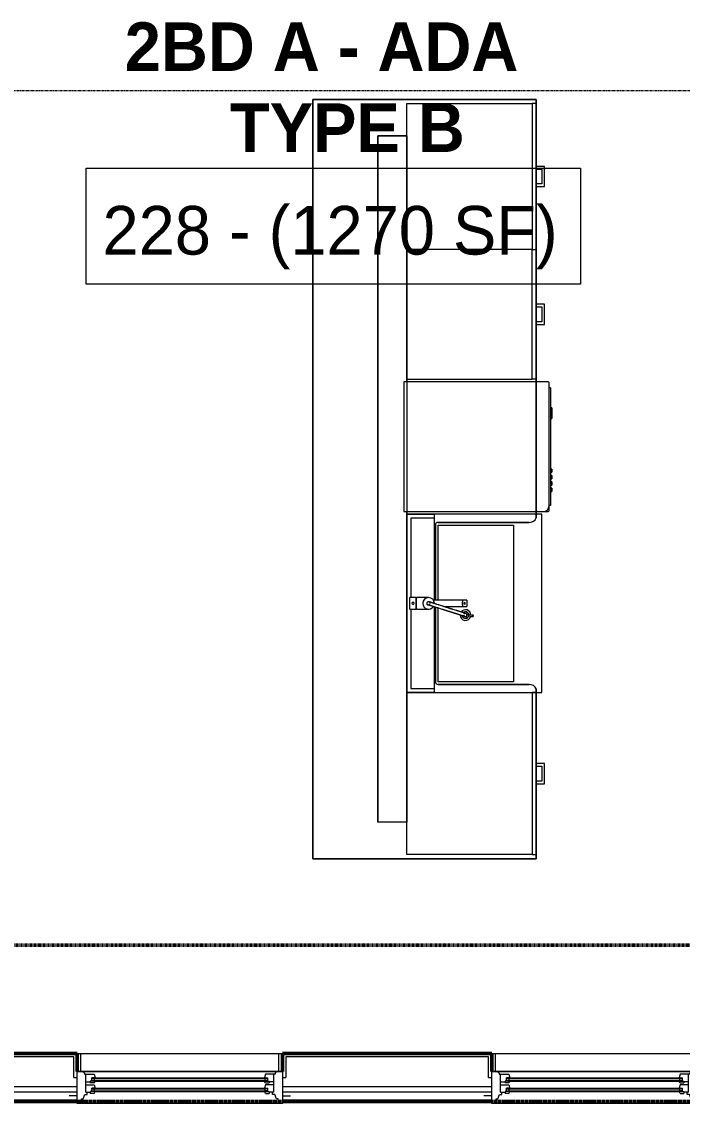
# Model space of a CAD drawing. Header units: inches. Extents: x -4218 to -1830, y 9767 to 12426.
# Drawn here: x -3684.8 to -3562.4, y 9979.8 to 10180 of the extents above; entities that cross this region are included whole.
import ezdxf

# ---------------------------------------------------------------- set-up
doc = ezdxf.new("R2010")
doc.units = ezdxf.units.IN
doc.header["$MEASUREMENT"] = 0
doc.linetypes.add('Dash 1_16_', pattern=[0.125, 0.0625, -0.0625])
doc.linetypes.add('Grid Line 1_2_', pattern=[0.875, 0.5, -0.125, 0.125, -0.125])
for name, color, linetype, lineweight in [('0-1', 7, 'Continuous', 5), ('0-2', 252, 'Continuous', 9), ('A-AREA-IDEN', 2, 'Continuous', 9), ('A-GLAZ-1', 151, 'Continuous', 9), ('A-GLAZ-2', 151, 'Continuous', 20), ('A-WALL', 113, 'Continuous', 13), ('A-WALL-3', 253, 'Continuous', 9), ('A-WALL-4', 252, 'Continuous', 9), ('A-WALL-5', 254, 'Continuous', 9), ('A-WALL-7', 113, 'Continuous', 9), ('A-WALL-8', 113, 'Continuous', 50), ('C-PROP-LINE-1', 91, 'Dash 1_16_', 50), ('P-SANR-FIXT-1', 10, 'Continuous', 9), ('P-SANR-FIXT-3', 252, 'Continuous', 9), ('Q-CASE-1', 253, 'Continuous', 9), ('Q-CASE-2', 252, 'Continuous', 9), ('Q-CASE-3', 10, 'Continuous', 9), ('Q-CASE-5', 254, 'Continuous', 9), ('Q-SPCQ-1', 10, 'Continuous', 9), ('Q-SPCQ-2', 253, 'Continuous', 9), ('Q-SPCQ-3', 252, 'Continuous', 9), ('S-GRID-1', 1, 'Grid Line 1_2_', 9)]:
    doc.layers.add(name, color=color, linetype=linetype, lineweight=lineweight)
doc.styles.add('Century Gothic', font='ufonts.com_century-gothic.ttf', dxfattribs={"height": 9})
doc.styles.add('Century Gothic_B', font='GOTHICB.TTF', dxfattribs={"height": 9})

# ---------------------------------------------------------------- blocks, each defined once
blk = doc.blocks.new('Dishwasher_15404 - 34_ counter-V10-BACKGROUND - 2ND FLOOR')
at = {"layer": 'Q-SPCQ-1'}
for p, q in [((26.68, 0), (24.5, 0)), ((26.87, -22.93), (26.87, -0.2)), ((27.12, -1.09), (26.87, -1.09)), ((27.12, -1.09), (27.12, -22.91)), ((27.37, -4.82), (27.12, -4.82)), ((27.37, -4.82), (27.37, -5.81)), ((27.37, -5.81), (27.37, -6.79)), ((27.12, -6.79), (27.37, -6.79)), ((27.37, -16.15), (27.12, -16.15)), ((27.12, -16.74), (27.37, -16.74)), ((27.37, -17.33), (27.12, -17.33)), ((27.12, -17.92), (27.37, -17.92)), ((27.37, -16.15), (27.37, -16.74)), ((27.37, -17.33), (27.37, -17.92)), ((27.37, -18.51), (27.12, -18.51)), ((27.12, -19.1), (27.37, -19.1)), ((27.37, -19.69), (27.12, -19.69)), ((27.37, -18.51), (27.37, -19.1)), ((27.37, -19.69), (27.37, -20.28)), ((27.12, -20.28), (27.37, -20.28)), ((24.5, -24), (25.8, -24)), ((25.8, -24), (26.68, -24)), ((27.12, -22.91), (26.87, -22.91)), ((26.87, -23.8), (26.87, -22.93))]:
    blk.add_line(p, q, dxfattribs=at)
for centre, radius, start, end in [((26.68, -0.2), 0.197, 360, 90), ((26.68, -0.2), 0.197, 15, 90), ((25.8, -22.93), 1.07, 270, 0), ((26.68, -23.8), 0.197, 270, 0)]:
    blk.add_arc(centre, radius, start, end, dxfattribs=at)
at = {"layer": 'Q-SPCQ-2'}
for p, q in [((0.5, 0), (0, 0)), ((0, 0), (0, -24)), ((0, -24), (0.5, -24))]:
    blk.add_line(p, q, dxfattribs=at)
at = {"layer": 'Q-SPCQ-3'}
for p, q in [((24.5, 0), (0.5, 0)), ((0.5, -24), (24.5, -24))]:
    blk.add_line(p, q, dxfattribs=at)
blk = doc.blocks.new('Vanity Cabinet-Double Door - 33_-V11-BACKGROUND - 2ND FLOOR')
at = {"layer": 'Q-CASE-1'}
for p, q in [((-15.76, 0), (17.24, 0)), ((17.24, 0), (-15.76, 0))]:
    blk.add_line(p, q, dxfattribs=at)
at = {"layer": 'Q-CASE-2'}
for p, q in [((-15.76, -5.06), (-15.76, 0)), ((-15.76, 0), (-15.76, -5.06)), ((-15.01, -0.75), (-15.01, -5.06)), ((-0.34, -0.75), (-15.01, -0.75)), ((16.49, -0.75), (1.82, -0.75)), ((16.49, -5.06), (16.49, -0.75)), ((17.24, 0), (17.24, -5.06)), ((17.24, -5.06), (17.24, 0))]:
    blk.add_line(p, q, dxfattribs=at)
at = {"layer": 'Q-CASE-5'}
blk.add_line((17.24, 0), (-15.76, 0), dxfattribs=at)
blk = doc.blocks.new('Base Cabinet 3 Drawer 230 - Base Cabinet 3 Drawer 230 30_-2571672-BACKGROUND - 2ND FLOOR')
at = {"layer": 'Q-CASE-1'}
for p, q in [((-1.14, -24), (-0.64, -24)), ((2.61, -24), (2.11, -24))]:
    blk.add_line(p, q, dxfattribs=at)
at = {"layer": 'Q-CASE-2'}
for p, q in [((-14.26, -23.25), (-14.26, 0)), ((-14.26, 0), (15.74, 0)), ((15.74, 0), (15.74, -23.25)), ((-14.26, -23.25), (-14.26, -24)), ((15.74, -23.25), (-14.26, -23.25)), ((-14.26, -24), (15.74, -24)), ((-1.14, -24), (-0.64, -24)), ((2.61, -24), (2.11, -24)), ((15.74, -24), (15.74, -23.25))]:
    blk.add_line(p, q, dxfattribs=at)
at = {"layer": 'Q-CASE-3'}
for p, q in [((-1.14, -24), (-1.14, -25.5)), ((-0.64, -25), (-0.64, -24)), ((2.11, -24), (2.11, -25)), ((2.61, -25.5), (2.61, -24)), ((-1.14, -25.5), (2.61, -25.5)), ((2.11, -25), (-0.64, -25))]:
    blk.add_line(p, q, dxfattribs=at)
at = {"layer": 'Q-CASE-5'}
for p, q in [((-1.14, -24), (-0.64, -24)), ((2.61, -24), (2.11, -24))]:
    blk.add_line(p, q, dxfattribs=at)
blk = doc.blocks.new('Base Cabinet 3 Drawer 230 - Base Cabinet 3 Drawer 230 24_-2578604-BACKGROUND - 2ND FLOOR')
at = {"layer": 'Q-CASE-1'}
for p, q in [((-0.64, 24), (-1.14, 24)), ((2.11, 24), (2.61, 24))]:
    blk.add_line(p, q, dxfattribs=at)
at = {"layer": 'Q-CASE-2'}
for p, q in [((-11.26, 24), (12.74, 24)), ((-11.26, 23.25), (-11.26, 24)), ((12.74, 23.25), (-11.26, 23.25)), ((-11.26, 23.25), (-11.26, 0)), ((-0.64, 24), (-1.14, 24)), ((2.11, 24), (2.61, 24)), ((12.74, 24), (12.74, 23.25)), ((12.74, 0), (12.74, 23.25)), ((-11.26, 0), (12.74, 0))]:
    blk.add_line(p, q, dxfattribs=at)
at = {"layer": 'Q-CASE-3'}
for p, q in [((2.61, 25.5), (-1.14, 25.5)), ((-1.14, 25.5), (-1.14, 24)), ((-0.64, 24), (-0.64, 25)), ((-0.64, 25), (2.11, 25)), ((2.11, 25), (2.11, 24)), ((2.61, 24), (2.61, 25.5))]:
    blk.add_line(p, q, dxfattribs=at)
at = {"layer": 'Q-CASE-5'}
for p, q in [((-0.64, 24), (-1.14, 24)), ((2.11, 24), (2.61, 24))]:
    blk.add_line(p, q, dxfattribs=at)
blk = doc.blocks.new('Base Cabinet 3 Drawer 230 - Base Cabinet 3 Drawer 230 27_-2571739-BACKGROUND - 2ND FLOOR')
at = {"layer": 'Q-CASE-1'}
for p, q in [((-1.14, -24), (-0.64, -24)), ((2.61, -24), (2.11, -24))]:
    blk.add_line(p, q, dxfattribs=at)
at = {"layer": 'Q-CASE-2'}
for p, q in [((-12.76, -23.25), (-12.76, 0)), ((-12.76, 0), (14.24, 0)), ((14.24, 0), (14.24, -23.25)), ((-12.76, -23.25), (-12.76, -24)), ((14.24, -23.25), (-12.76, -23.25)), ((-12.76, -24), (14.24, -24)), ((-1.14, -24), (-0.64, -24)), ((2.61, -24), (2.11, -24)), ((14.24, -24), (14.24, -23.25))]:
    blk.add_line(p, q, dxfattribs=at)
at = {"layer": 'Q-CASE-3'}
for p, q in [((-1.14, -24), (-1.14, -25.5)), ((-0.64, -25), (-0.64, -24)), ((2.11, -24), (2.11, -25)), ((2.61, -25.5), (2.61, -24)), ((-1.14, -25.5), (2.61, -25.5)), ((2.11, -25), (-0.64, -25))]:
    blk.add_line(p, q, dxfattribs=at)
at = {"layer": 'Q-CASE-5'}
for p, q in [((-1.14, -24), (-0.64, -24)), ((2.61, -24), (2.11, -24))]:
    blk.add_line(p, q, dxfattribs=at)
blk = doc.blocks.new('kitchen_faucet_14143 - kitchen_faucet_14143-V70-BACKGROUND - 2ND FLOOR')
at = {"layer": 'P-SANR-FIXT-1'}
for p, q in [((-7.58, 2.4), (-8.24, 2.4)), ((-8.24, 2.2), (-7.58, 2.2)), ((-6.99, 1.91), (-7.41, 2.04)), ((-7.23, 2.59), (-6.81, 2.46)), ((-6.3, 0.57), (-7.09, 0.57)), ((-7.09, -0.57), (-7.09, 0.57)), ((-2.83, 0.59), (-6.3, 0.59)), ((-6.3, 0.57), (-6.3, 0.59)), ((-6.3, 0.42), (-6.3, 0.5)), ((-6.3, 0.3), (-6.3, 0.4)), ((-6.3, 0.29), (-6.3, 0.15)), ((-6.3, 0.15), (-6.3, 0.29)), ((-6.3, 0.15), (-6.3, -0.15)), ((-6.3, -0.15), (-6.3, 0.15)), ((-3.97, 0.59), (-4.89, 0.59)), ((-0.9, 0.59), (-0.94, 0.59)), ((2.26, 1.08), (0, 1.08)), ((2.34, 1.02), (2.1, 1.02)), ((2.26, 1.08), (2.26, -1.08)), ((3.44, 1.08), (2.34, 1.08)), ((2.34, -1.08), (2.34, 1.08)), ((3.44, 1.08), (3.44, -1.08)), ((-7.09, -0.57), (-6.3, -0.57)), ((-6.3, -0.15), (-6.3, -0.29)), ((-6.3, -0.29), (-6.3, -0.15)), ((-6.3, -0.4), (-6.3, -0.3)), ((-6.3, -0.5), (-6.3, -0.42)), ((-6.3, -0.59), (-6.3, -0.51)), ((-6.3, -0.59), (-0.9, -0.59)), ((-4.89, -0.59), (-3.97, -0.59)), ((0, -1.08), (2.26, -1.08)), ((2.1, -1.02), (2.34, -1.02)), ((2.34, -1.08), (3.44, -1.08))]:
    blk.add_line(p, q, dxfattribs=at)
at = {"layer": 'P-SANR-FIXT-1', "flags": 128}
for points in [[(-6.52, 2.15), (-6.53, 2.23), (-6.56, 2.3), (-6.61, 2.36), (-6.67, 2.41), (-6.74, 2.44), (-6.82, 2.45), (-6.9, 2.44), (-6.97, 2.41), (-7.03, 2.36), (-7.08, 2.3), (-7.1, 2.23), (-7.11, 2.15)], [(-7.11, 2.15), (-7.1, 2.08), (-7.08, 2), (-7.03, 1.94), (-6.97, 1.9), (-6.9, 1.87), (-6.82, 1.86), (-6.74, 1.87), (-6.67, 1.9), (-6.61, 1.94), (-6.56, 2)], [(-6.73, 2.43), (-6.73, 2.43), (-6.73, 2.43), (-6.73, 2.43), (-6.72, 2.43), (-6.72, 2.43), (-6.72, 2.43), (-6.71, 2.43), (-6.71, 2.43), (-6.7, 2.42), (-6.69, 2.42), (-6.68, 2.42), (-6.53, 2.37), (-6.52, 2.37), (-6.5, 2.36), (-6.48, 2.35), (-6.46, 2.35), (-6.44, 2.34), (-6.42, 2.33), (-6.39, 2.33), (-6.37, 2.32), (-6.34, 2.31), (-6.32, 2.3), (-6.29, 2.3), (-6.27, 2.29), (-6.24, 2.28), (-6.21, 2.27), (-6.18, 2.26), (-6.15, 2.25), (-6.12, 2.24), (-6.09, 2.23), (-6.06, 2.22), (-6.03, 2.21), (-5.99, 2.2), (-5.96, 2.19), (-5.92, 2.18), (-5.89, 2.17), (-5.85, 2.16), (-5.81, 2.14), (-5.78, 2.13), (-5.74, 2.12), (-5.7, 2.11), (-5.66, 2.1), (-5.62, 2.08), (-5.58, 2.07), (-5.53, 2.06), (-5.49, 2.04), (-5.45, 2.03), (-5.4, 2.01), (-5.36, 2), (-5.31, 1.99), (-5.27, 1.97), (-5.22, 1.96), (-5.17, 1.94), (-5.12, 1.93), (-5.07, 1.91), (-5.02, 1.9), (-4.97, 1.88), (-4.92, 1.86), (-4.87, 1.85), (-4.82, 1.83), (-4.77, 1.81), (-4.71, 1.8), (-4.66, 1.78), (-4.61, 1.76), (-4.55, 1.75), (-4.5, 1.73), (-4.44, 1.71), (-4.39, 1.69), (-4.33, 1.68), (-4.27, 1.66), (-4.22, 1.64), (-4.16, 1.62), (-4.1, 1.6), (-4.04, 1.59), (-3.99, 1.57), (-3.93, 1.55), (-3.87, 1.53), (-3.81, 1.51), (-3.75, 1.49), (-3.69, 1.47), (-3.63, 1.46), (-3.57, 1.44), (-3.51, 1.42), (-3.45, 1.4), (-3.39, 1.38), (-3.33, 1.36), (-3.27, 1.34), (-3.21, 1.32), (-3.15, 1.31), (-3.09, 1.29), (-3.03, 1.27), (-2.97, 1.25), (-2.92, 1.23), (-2.86, 1.21), (-2.8, 1.19), (-2.74, 1.17), (-2.68, 1.16), (-2.62, 1.14), (-2.56, 1.12), (-2.51, 1.1), (-1.88, 0.9), (-1.83, 0.89), (-1.78, 0.87), (-1.73, 0.85), (-1.67, 0.84), (-1.62, 0.82), (-1.4, 0.75), (-1.35, 0.74), (-1.3, 0.72), (-1.26, 0.71), (-1.21, 0.69), (-1.17, 0.68), (-1.12, 0.66), (-1.08, 0.65), (-1.04, 0.64), (-1, 0.62), (-0.96, 0.61), (-0.92, 0.6), (-0.88, 0.59), (-0.84, 0.57), (-0.8, 0.56), (-0.76, 0.55), (-0.73, 0.54), (-0.69, 0.53), (-0.66, 0.52), (-0.62, 0.51), (-0.59, 0.5), (-0.56, 0.49), (-0.52, 0.47), (-0.49, 0.47), (-0.46, 0.46), (-0.43, 0.45), (-0.4, 0.44), (-0.38, 0.43), (-0.35, 0.42), (-0.32, 0.41), (-0.3, 0.4), (-0.27, 0.4), (-0.25, 0.39), (-0.22, 0.38), (-0.2, 0.37), (-0.18, 0.37), (-0.16, 0.36), (-0.14, 0.35), (-0.12, 0.35), (-0.1, 0.34), (-0.08, 0.34), (-0.06, 0.33), (-0.05, 0.32), (-0.03, 0.32), (-0.02, 0.32), (0, 0.31), (0.01, 0.31), (0.02, 0.3), (0.03, 0.3), (0.04, 0.3), (0.05, 0.29), (0.06, 0.29), (0.07, 0.29), (0.08, 0.28), (0.09, 0.28), (0.09, 0.28), (0.1, 0.28), (0.1, 0.28), (0.11, 0.28), (0.11, 0.28), (0.11, 0.27), (0.11, 0.27), (0.11, 0.27)], [(-6.91, 1.87), (-6.91, 1.87), (-6.91, 1.87), (-6.9, 1.87), (-6.9, 1.87), (-6.9, 1.87), (-6.89, 1.87), (-6.89, 1.86), (-6.88, 1.86), (-6.88, 1.86), (-6.87, 1.86), (-6.86, 1.86), (-6.71, 1.81), (-6.69, 1.8), (-6.68, 1.8), (-6.51, 1.75), (-6.49, 1.74), (-6.46, 1.73), (-6.43, 1.72), (-6.41, 1.71), (-6.38, 1.7), (-6.35, 1.69), (-6.32, 1.68), (-6.29, 1.67), (-6.26, 1.66), (-6.22, 1.65), (-6.19, 1.64), (-6.16, 1.63), (-6.12, 1.62), (-6.09, 1.61), (-6.05, 1.6), (-6.01, 1.59), (-5.98, 1.58), (-5.94, 1.56), (-5.9, 1.55), (-5.86, 1.54), (-5.82, 1.53), (-5.78, 1.51), (-5.74, 1.5), (-5.69, 1.49), (-5.65, 1.47), (-5.61, 1.46), (-5.56, 1.45), (-5.52, 1.43), (-5.47, 1.42), (-5.42, 1.4), (-5.38, 1.39), (-5.33, 1.37), (-5.28, 1.36), (-5.23, 1.34), (-5.18, 1.33), (-4.48, 1.1), (-4.42, 1.09), (-4.36, 1.07), (-4.31, 1.05), (-4.25, 1.03), (-4.19, 1.01), (-4.13, 0.99), (-4.07, 0.98), (-4.02, 0.96), (-3.96, 0.94), (-3.9, 0.92), (-3.84, 0.9), (-3.78, 0.88), (-3.72, 0.86), (-3.66, 0.85), (-3.6, 0.83), (-3.54, 0.81), (-3.48, 0.79), (-3.42, 0.77), (-3.36, 0.75), (-3.3, 0.73), (-3.24, 0.71), (-3.18, 0.69), (-3.12, 0.68), (-3.06, 0.66), (-3, 0.64), (-2.94, 0.62), (-2.88, 0.6), (-2.83, 0.58), (-2.77, 0.56), (-2.71, 0.55), (-2.65, 0.53), (-2.03, 0.33), (-1.98, 0.32), (-1.93, 0.3), (-1.88, 0.28), (-1.83, 0.27), (-1.78, 0.25), (-1.54, 0.18), (-1.49, 0.16), (-1.45, 0.15), (-1.4, 0.13), (-1.36, 0.12), (-1.31, 0.1), (-1.27, 0.09), (-1.23, 0.08), (-1.18, 0.06), (-1.14, 0.05), (-1.1, 0.04), (-1.06, 0.03), (-1.03, 0.01), (-0.99, 0), (-0.95, -0.01), (-0.91, -0.02), (-0.88, -0.03), (-0.84, -0.04), (-0.81, -0.05), (-0.77, -0.07), (-0.74, -0.08), (-0.71, -0.09), (-0.68, -0.1), (-0.65, -0.11), (-0.62, -0.11), (-0.59, -0.12), (-0.56, -0.13), (-0.53, -0.14), (-0.51, -0.15), (-0.48, -0.16), (-0.45, -0.17), (-0.43, -0.17), (-0.41, -0.18), (-0.38, -0.19), (-0.36, -0.2), (-0.34, -0.2), (-0.32, -0.21), (-0.3, -0.21), (-0.28, -0.22), (-0.26, -0.23), (-0.25, -0.23), (-0.23, -0.24), (-0.21, -0.24), (-0.2, -0.25), (-0.18, -0.25), (-0.17, -0.26), (-0.16, -0.26), (-0.15, -0.26), (-0.14, -0.27), (-0.13, -0.27), (-0.12, -0.27), (-0.11, -0.28), (-0.1, -0.28), (-0.09, -0.28), (-0.09, -0.28), (-0.08, -0.28), (-0.08, -0.29), (-0.07, -0.29), (-0.07, -0.29), (-0.07, -0.29), (-0.07, -0.29), (-0.06, -0.29)], [(-0.27, 0.02), (-0.27, -0.06), (-0.24, -0.13), (-0.2, -0.2), (-0.15, -0.25), (-0.08, -0.28), (0, -0.3), (0.08, -0.3), (0.15, -0.28), (0.21, -0.23), (0.27, -0.18)], [(0.27, -0.18), (0.3, -0.11), (0.32, -0.03), (0.31, 0.04), (0.29, 0.12), (0.25, 0.18), (0.19, 0.23), (0.13, 0.27), (0.05, 0.29), (-0.03, 0.28), (-0.1, 0.26), (-0.17, 0.22), (-0.22, 0.16)]]:
    blk.add_lwpolyline(points, dxfattribs=at)
at = {"layer": 'P-SANR-FIXT-1'}
for centre, radius, start, end in [((-6.83, 2.16), 0.984, 176.3754, 180), ((-6.83, 2.16), 0.984, 180, 325.3711), ((-6.83, 2.16), 0.984, 0, 165), ((-6.83, 2.16), 0.63, 10.3084, 180), ((-6.83, 2.16), 0.63, 180, 315), ((-6.83, 2.16), 0.591, 132.8835, 180), ((-6.83, 2.16), 0.591, 180, 191.3603), ((-6.83, 2.16), 0.591, 191.3603, 312.7731), ((-6.83, 2.16), 0.591, 14.7648, 132.8835), ((-6.69, 0), 0.118, 0, 180), ((0, 0), 1.08, 177.6189, 180), ((0, 0), 1.08, 0, 147.4712), ((2.88, 0), 0.197, 360, 180), ((-6.69, 0), 0.118, 180, 360), ((0, 0), 1.08, 180, 360), ((2.88, 0), 0.197, 180, 360)]:
    blk.add_arc(centre, radius, start, end, dxfattribs=at)
for centre, major_axis, ratio, start_param, end_param in [((-8.24, 2.3), (0, 0.0984), 0.984808, 4.712389, 7.853982), ((-8.24, 2.3), (0, 0.0984), 0.984808, 1.570796, 4.712389), ((-3.97, 0), (0, 0.591), 0.906308, 6.021386, 6.806784), ((-3.97, 0), (0, 0.591), 0.906308, 2.617994, 3.403392)]:
    blk.add_ellipse(centre, major_axis=major_axis, ratio=ratio, start_param=start_param, end_param=end_param, dxfattribs=at)
blk = doc.blocks.new('Stainless Steel Farmhous Kitchen Sink - Stainless Steel Farmhous Kitchen Sink-V91-BACKGROUND - 2ND FLOOR')
at = {"layer": 'P-SANR-FIXT-1'}
for p, q in [((-33, 22.2), (-33, 21.18)), ((0, 22.2), (-33, 22.2)), ((0, 21.18), (0, 22.2)), ((-31, 3), (-31, 16.96)), ((-31, 16.96), (-2, 16.96)), ((-2, 16.96), (-2, 3)), ((-17.08, 3), (-31, 3)), ((-2, 3), (-15.65, 3))]:
    blk.add_line(p, q, dxfattribs=at)
at = {"layer": 'P-SANR-FIXT-3'}
for p, q in [((-33, 21.18), (-33, 2.25)), ((0, 2.25), (0, 21.18)), ((-33, 2.25), (-17.09, 2.25)), ((-15.89, 2.25), (0, 2.25))]:
    blk.add_line(p, q, dxfattribs=at)
blk = doc.blocks.new('CTR - 1st Phase - Unit Layouts_rvt-1-BACKGROUND - 2ND FLOOR')
at = {"layer": 'A-WALL-3'}
for p, q in [((-3618.87, 10158.84), (-3618.87, 10031.84)), ((-3618.87, 10158.84), (-3613.5, 10158.84)), ((-3613.5, 10113.34), (-3613.5, 10158.84)), ((-3613.5, 10088.84), (-3613.5, 10089.34)), ((-3613.5, 10031.84), (-3613.5, 10055.84)), ((-3613.5, 10031.84), (-3618.87, 10031.84))]:
    blk.add_line(p, q, dxfattribs=at)
at = {"layer": 'A-WALL-4'}
for p, q in [((-3618.87, 10031.84), (-3618.87, 10158.84)), ((-3613.5, 10158.84), (-3618.87, 10158.84)), ((-3613.5, 10158.84), (-3613.5, 10031.84)), ((-3613.5, 10031.84), (-3618.87, 10031.84))]:
    blk.add_line(p, q, dxfattribs=at)
at = {"layer": 'A-WALL-5'}
blk.add_line((-3613.5, 10055.84), (-3613.5, 10088.84), dxfattribs=at)
at = {"layer": 'A-WALL-7'}
for p, q in [((-3630.87, 10165.59), (-3630.87, 10025.06)), ((-3589.5, 10165.59), (-3630.87, 10165.59)), ((-3630.87, 10165.59), (-3589.5, 10165.59)), ((-3630.87, 10025.06), (-3630.87, 10165.59)), ((-3589.5, 10088.16), (-3589.5, 10165.59)), ((-3589.5, 10165.59), (-3589.5, 10088.16)), ((-3608.18, 10072.93), (-3608.18, 10086.84)), ((-3608.18, 10086.84), (-3608.18, 10072.93)), ((-3607.68, 10087.34), (-3590.83, 10087.34)), ((-3590.83, 10087.34), (-3607.68, 10087.34)), ((-3608.18, 10057.84), (-3608.18, 10071.65)), ((-3608.18, 10071.65), (-3608.18, 10057.84)), ((-3590.83, 10057.34), (-3607.68, 10057.34)), ((-3607.68, 10057.34), (-3590.83, 10057.34)), ((-3589.5, 10025.06), (-3589.5, 10056.52)), ((-3589.5, 10056.52), (-3589.5, 10025.06)), ((-3630.87, 10025.06), (-3589.5, 10025.06)), ((-3589.5, 10025.06), (-3630.87, 10025.06))]:
    blk.add_line(p, q, dxfattribs=at)
for centre, radius, start, end in [((-3590.83, 10088.84), 1.5, 270, 332.9435), ((-3590.83, 10088.84), 1.5, 270, 332.9435), ((-3607.68, 10086.84), 0.5, 90, 180), ((-3607.68, 10086.84), 0.5, 90, 180), ((-3607.68, 10057.84), 0.5, 180, 270), ((-3607.68, 10057.84), 0.5, 180, 270), ((-3590.83, 10055.84), 1.5, 27.0565, 90), ((-3590.83, 10055.84), 1.5, 27.0565, 90)]:
    blk.add_arc(centre, radius, start, end, dxfattribs=at)
at = {"layer": '0-2'}
for name, p, rotation in [('Base Cabinet 3 Drawer 230 - Base Cabinet 3 Drawer 230 27_-2571739-BACKGROUND - 2ND FLOOR', (-3613.5, 10150.6), 89.99999999999501), ('Base Cabinet 3 Drawer 230 - Base Cabinet 3 Drawer 230 24_-2578604-BACKGROUND - 2ND FLOOR', (-3613.5, 10126.58), 270.0000000000092), ('Vanity Cabinet-Double Door - 33_-V11-BACKGROUND - 2ND FLOOR', (-3613.5, 10071.6), 89.99999999999501), ('Stainless Steel Farmhous Kitchen Sink - Stainless Steel Farmhous Kitchen Sink-V91-BACKGROUND - 2ND FLOOR', (-3610.68, 10055.84), 270.0000000000046), ('kitchen_faucet_14143 - kitchen_faucet_14143-V70-BACKGROUND - 2ND FLOOR', (-3609.45, 10072.34), 180), ('Base Cabinet 3 Drawer 230 - Base Cabinet 3 Drawer 230 30_-2571672-BACKGROUND - 2ND FLOOR', (-3613.5, 10040.1), 89.99999999999501)]:
    blk.add_blockref(name, p, dxfattribs=dict(at, rotation=rotation))
blk.add_blockref('Dishwasher_15404 - 34_ counter-V10-BACKGROUND - 2ND FLOOR', (-3614, 10113.34), dxfattribs=at)
blk = doc.blocks.new('Window-Double_Hung-Andersen-400_Series-Tilt_Wash - DOUBLE HUNG - REVERSE COTTAGE - 2ND FLOOR-2888952-BACKGROUND - 2ND FLOOR')
at = {"layer": 'A-GLAZ-1'}
for p, q in [((-18.95, 4.44), (18.95, 4.44)), ((-18.95, 1.06), (-18.95, 4.44)), ((-18.32, 1.06), (-18.32, 4.44)), ((18.32, 1.06), (18.32, 4.44)), ((18.95, 4.44), (18.95, 1.06)), ((-19.01, 2.44), (-19.01, 3.94)), ((-19.01, 3.94), (-18.95, 3.94)), ((-18.95, 2.44), (-19.01, 2.44)), ((18.95, 3.94), (19.01, 3.94)), ((19.01, 2.44), (18.95, 2.44)), ((19.01, 3.94), (19.01, 2.44)), ((18.95, 1.06), (-18.95, 1.06)), ((-16.29, -0.19), (-15.7, -0.19)), ((-16.29, -0.56), (-15.7, -0.56)), ((-15.82, -0.56), (-15.82, -0.19)), ((-15.7, -0.06), (15.7, -0.06)), ((-15.7, -0.19), (15.7, -0.19)), ((-15.7, -0.56), (15.7, -0.56)), ((-15.7, -0.69), (15.7, -0.69)), ((-15.7, -2), (15.7, -2)), ((16.29, -0.19), (15.7, -0.19)), ((16.29, -0.56), (15.7, -0.56)), ((15.82, -0.56), (15.82, -0.19)), ((-16.29, -2.13), (-15.7, -2.13)), ((-16.29, -2.5), (-15.7, -2.5)), ((-15.82, -2.5), (-15.82, -2.13)), ((-15.7, -2.13), (15.7, -2.13)), ((-15.7, -2.5), (15.7, -2.5)), ((-15.7, -2.63), (15.7, -2.63)), ((16.29, -2.13), (15.7, -2.13)), ((16.29, -2.5), (15.7, -2.5)), ((15.82, -2.5), (15.82, -2.13))]:
    blk.add_line(p, q, dxfattribs=at)
at = {"layer": 'A-GLAZ-2'}
for p, q in [((-19.01, 1.06), (19.01, 1.06)), ((-19.01, -4.81), (-19.01, 1.06)), ((-17.67, 0.78), (-18, 1.06)), ((-17.67, 0.78), (-17.67, 0.56)), ((-17.67, 0.56), (-15.86, 0.56)), ((-17.42, -2.75), (-17.42, 0.56)), ((-15.86, 0.56), (-15.7, -0.06)), ((15.86, 0.56), (15.7, -0.06)), ((17.67, 0.56), (15.86, 0.56)), ((17.42, -2.75), (17.42, 0.56)), ((17.67, 0.78), (18, 1.06)), ((17.67, 0.78), (17.67, 0.56)), ((19.01, 1.06), (19.01, -4.81)), ((-17.42, -0.81), (-16.57, -0.81)), ((-17.42, -1.38), (-15.86, -1.38)), ((-16.57, -0.69), (-16.57, -1.03)), ((-15.7, -0.69), (-16.57, -0.69)), ((-15.86, -1.03), (-16.57, -1.03)), ((-16.29, -0.69), (-16.29, -0.06)), ((-15.7, -0.06), (-16.29, -0.06)), ((-16.29, -2.63), (-16.29, -2)), ((-15.7, -2), (-16.29, -2)), ((-15.86, -1.03), (-15.7, -0.69)), ((-15.86, -1.38), (-15.7, -2)), ((15.7, -0.06), (16.29, -0.06)), ((15.86, -1.03), (15.7, -0.69)), ((15.7, -0.69), (16.57, -0.69)), ((15.86, -1.38), (15.7, -2)), ((15.7, -2), (16.29, -2)), ((15.86, -1.03), (16.57, -1.03)), ((17.42, -1.38), (15.86, -1.38)), ((16.29, -0.69), (16.29, -0.06)), ((16.29, -2.63), (16.29, -2)), ((16.57, -0.69), (16.57, -1.03)), ((17.42, -0.81), (16.57, -0.81)), ((-19.01, -3.44), (-20.51, -3.44)), ((-18.2, -4), (-17.92, -4)), ((-18.2, -4.81), (-18.2, -4)), ((-17.92, -4), (-17.61, -3.19)), ((-17.61, -3.19), (-17.14, -3.19)), ((-17.42, -2.75), (-16.57, -2.75)), ((-17.14, -3.19), (-17.14, -2.75)), ((-16.57, -2.63), (-16.57, -2.97)), ((-15.7, -2.63), (-16.57, -2.63)), ((-15.86, -2.97), (-16.57, -2.97)), ((-15.86, -2.97), (-15.7, -2.63)), ((15.86, -2.97), (15.7, -2.63)), ((15.7, -2.63), (16.57, -2.63)), ((15.86, -2.97), (16.57, -2.97)), ((16.57, -2.63), (16.57, -2.97)), ((17.42, -2.75), (16.57, -2.75)), ((17.14, -3.19), (17.14, -2.75)), ((17.61, -3.19), (17.14, -3.19)), ((17.92, -4), (17.61, -3.19)), ((18.2, -4), (17.92, -4)), ((18.2, -4.81), (18.2, -4)), ((19.01, -3.44), (20.51, -3.44)), ((19.01, -4.81), (-19.01, -4.81))]:
    blk.add_line(p, q, dxfattribs=at)
blk = doc.blocks.new('Family - ___-2835860-BACKGROUND - 2ND FLOOR')
at = {"layer": 'C-PROP-LINE-1'}
blk.add_line((-2636.92, 9980.19), (-3860.72, 9980.19), dxfattribs=at)
blk = doc.blocks.new('Family - ___-2835903-BACKGROUND - 2ND FLOOR')
at = {"layer": 'C-PROP-LINE-1'}
blk.add_line((-2096.45, 10009.09), (-3831.82, 10009.09), dxfattribs=at)
blk = doc.blocks.new('Family - ___-2835932-BACKGROUND - 2ND FLOOR')
at = {"layer": 'C-PROP-LINE-1'}
blk.add_line((-2067.55, 9980.19), (-3860.72, 9980.19), dxfattribs=at)

msp = doc.modelspace()

# ---------------------------------------------------------------- linework, layer by layer
at = {"layer": 'A-AREA-IDEN', "flags": 128}
msp.add_lwpolyline([(-3672.83, 10152.89), (-3581.34, 10152.89), (-3581.34, 10131.4), (-3672.83, 10131.4)], close=True, dxfattribs=at)
at = {"layer": 'A-WALL'}
for p, q in [((-3675.16, 9988.44), (-3789.49, 9988.44)), ((-3675.16, 9984.63), (-3675.16, 9988.44)), ((-3635.89, 9988.44), (-3635.89, 9984.63)), ((-3598.36, 9988.44), (-3635.89, 9988.44)), ((-3598.36, 9984.63), (-3598.36, 9988.44)), ((-3675.16, 9984.63), (-3674.54, 9984.63)), ((-3636.51, 9984.63), (-3635.89, 9984.63)), ((-3598.36, 9984.63), (-3597.74, 9984.63)), ((-3790.11, 9982.94), (-3674.54, 9982.94)), ((-3790.11, 9981.94), (-3674.54, 9981.94)), ((-3636.51, 9982.94), (-3597.74, 9982.94)), ((-3636.51, 9981.94), (-3597.74, 9981.94)), ((-3790.11, 9980.44), (-3674.54, 9980.44)), ((-3636.51, 9980.44), (-3597.74, 9980.44))]:
    msp.add_line(p, q, dxfattribs=at)
at = {"layer": 'A-WALL-8'}
for p, q in [((-3674.54, 9989.06), (-3790.11, 9989.06)), ((-3674.54, 9985.69), (-3674.54, 9989.06)), ((-3597.74, 9989.06), (-3636.51, 9989.06)), ((-3636.51, 9989.06), (-3636.51, 9985.69)), ((-3597.74, 9985.69), (-3597.74, 9989.06)), ((-3790.11, 9980.19), (-3674.54, 9980.19)), ((-3636.51, 9980.19), (-3597.74, 9980.19))]:
    msp.add_line(p, q, dxfattribs=at)
at = {"layer": 'S-GRID-1'}
msp.add_line((-1830.2, 10167.19), (-4168.71, 10167.19), dxfattribs=at)

# ---------------------------------------------------------------- block references
at = {"layer": '0-1'}
msp.add_blockref('CTR - 1st Phase - Unit Layouts_rvt-1-BACKGROUND - 2ND FLOOR', (0, 0), dxfattribs=at)
at = {"layer": 'A-GLAZ-1'}
for p in [(-3655.52, 9984.63), (-3578.72, 9984.63)]:
    msp.add_blockref('Window-Double_Hung-Andersen-400_Series-Tilt_Wash - DOUBLE HUNG - REVERSE COTTAGE - 2ND FLOOR-2888952-BACKGROUND - 2ND FLOOR', p, dxfattribs=at)
at = {"layer": 'C-PROP-LINE-1'}
for name in ['Family - ___-2835860-BACKGROUND - 2ND FLOOR', 'Family - ___-2835932-BACKGROUND - 2ND FLOOR', 'Family - ___-2835903-BACKGROUND - 2ND FLOOR']:
    msp.add_blockref(name, (0, 0), dxfattribs=at)

# ---------------------------------------------------------------- texts
at = {"layer": 'A-AREA-IDEN', "char_height": 9, "attachment_point": 1}
for s, insert, width, style in [('2BD A - ADA', (-3665.71, 10179.87), 93.324, 'Century Gothic_B'), ('TYPE B', (-3646.21, 10164.87), 46.359, 'Century Gothic_B'), ('228 - (1270 SF)', (-3669.83, 10145.89), 103.323, 'Century Gothic')]:
    msp.add_mtext(s, dxfattribs=dict(at, insert=insert, width=width, style=style))

doc.saveas('drawing.dxf')
